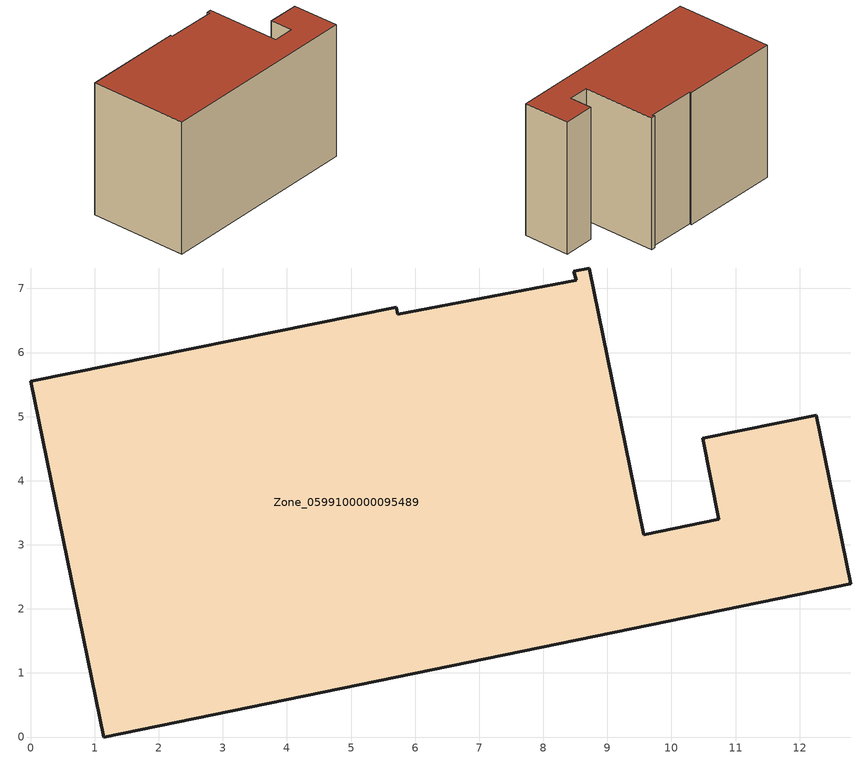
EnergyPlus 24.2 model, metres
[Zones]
Zone_0599100000095489
 floor ground (C_G): 8.72,7.32 9.57,3.16 10.74,3.4 10.49,4.66 12.26,5.02 12.8,2.39 1.14,0 0,5.55 5.71,6.71 5.73,6.59 8.52,7.12 8.47,7.27 z0
 wall outside (C_F): 1.14,0 12.8,2.39 12.26,5.02 10.49,4.66 10.74,3.4 9.57,3.16 8.72,7.32 8.47,7.27 8.52,7.12 5.73,6.59 5.71,6.71 0,5.55 1.14,0 z0:7.76
 roof outside (C_R): 9.57,3.16 8.72,7.32 8.47,7.27 8.52,7.12 5.73,6.59 5.71,6.71 0,5.55 1.14,0 12.8,2.39 12.26,5.02 10.49,4.66 10.74,3.4 z7.76
[BUILDING]
Pand.0599100000095489: North Axis=0; Terrain=City; Loads Convergence Tolerance Value=0.04; Temperature Convergence Tolerance Value=0.4; Solar Distribution=FullExterior; Maximum Number of Warmup Days=25; Minimum Number of Warmup Days=1
[Site:Location]
Rotterdam.The.Hague.AP_ZH_NLD Design_Conditions: Latitude=51.96; Longitude=4.45; Time Zone=1; Elevation=-4.5
[SITE:GROUNDTEMPERATURE:BUILDINGSURFACE]
18, 18, 18, 18, 18, 18, 18, 18, 18, 18, 18, 18
[MATERIAL] Thermal Absorptance=0.9; Solar Absorptance=0.7; Visible Absorptance=0.7
Name | Roughness | Thickness | Conductivity | Density | Specific Heat
G.TC.1975-1991 | MediumSmooth | 0.15 | 0.288461 | 540 | 1210
F.TC.1975-1991 | Rough | 0.3 | 0.230769 | 1920 | 840
R.TC.1975-1991 | MediumRough | 0.2 | 0.153846 | 1500 | 1000
[CONSTRUCTION]
C_G: G.TC.1975-1991
C_F: F.TC.1975-1991
C_R: R.TC.1975-1991
[ZONE]
Zone_0599100000095489: Type=1; Multiplier=1; Ceiling Height=Autocalculate; Volume=Autocalculate; Floor Area=autocalculate; Part of Total Floor Area=Yes
[ZONEINFILTRATION:DESIGNFLOWRATE]
Infil_Zone_0599100000095489: Zone or ZoneList or Space or SpaceList=Zone_0599100000095489; Schedule=AlwaysOn; Design Flow Rate Calculation Method=Flow/Area; Flow Rate per Floor Area=0.003; Constant Term Coefficient=1; Temperature Term Coefficient=0; Velocity Term Coefficient=0; Velocity Squared Term Coefficient=0
[HVACTEMPLATE:ZONE:IDEALLOADSAIRSYSTEM]
Zone_0599100000095489: Maximum Heating Supply Air Temperature=50; Minimum Cooling Supply Air Temperature=13; Maximum Heating Supply Air Humidity Ratio=0.0156; Minimum Cooling Supply Air Humidity Ratio=0.0077; Heating Limit=NoLimit; Cooling Limit=NoLimit; Dehumidification Control Type=ConstantSensibleHeatRatio; Cooling Sensible Heat Ratio=0.7; Dehumidification Setpoint=60; Humidification Control Type=None; Humidification Setpoint=30; Outdoor Air Method=None; Outdoor Air Flow Rate per Person=0.00944; Outdoor Air Flow Rate per Zone Floor Area=0; Outdoor Air Flow Rate per Zone=0; Demand Controlled Ventilation Type=None; Outdoor Air Economizer Type=NoEconomizer; Heat Recovery Type=None; Sensible Heat Recovery Effectiveness=0.7; Latent Heat Recovery Effectiveness=0.65
[ZONECONTROL:THERMOSTAT]
ThermostatControl_Zone_0599100000095489: Zone or ZoneList=Zone_0599100000095489; Control Type Schedule=DualSetpointControlType; Control 1=Thermostat_Zone_0599100000095489; Temperature Difference Between Cutout And Setpoint=0
[THERMOSTATSETPOINT:DUALSETPOINT]
Thermostat_Zone_0599100000095489: Heating Setpoint Temperature Schedule=HeatingSetpoint_Zone_0599100000095489; Cooling Setpoint Temperature Schedule=CoolingSetpoint_Zone_0599100000095489
[SCHEDULE:COMPACT]
HeatingSetpoint_Zone_0599100000095489: Through: 12/31, For: AllDays, Until: 24:00, 21
CoolingSetpoint_Zone_0599100000095489: Through: 12/31, For: AllDays, Until: 24:00, 24
DualSetpointControlType: Through: 12/31, For: AllDays, Until: 24:00, 4
AlwaysOn: Through: 12/31, For: AllDays, Until: 24:00, 1
